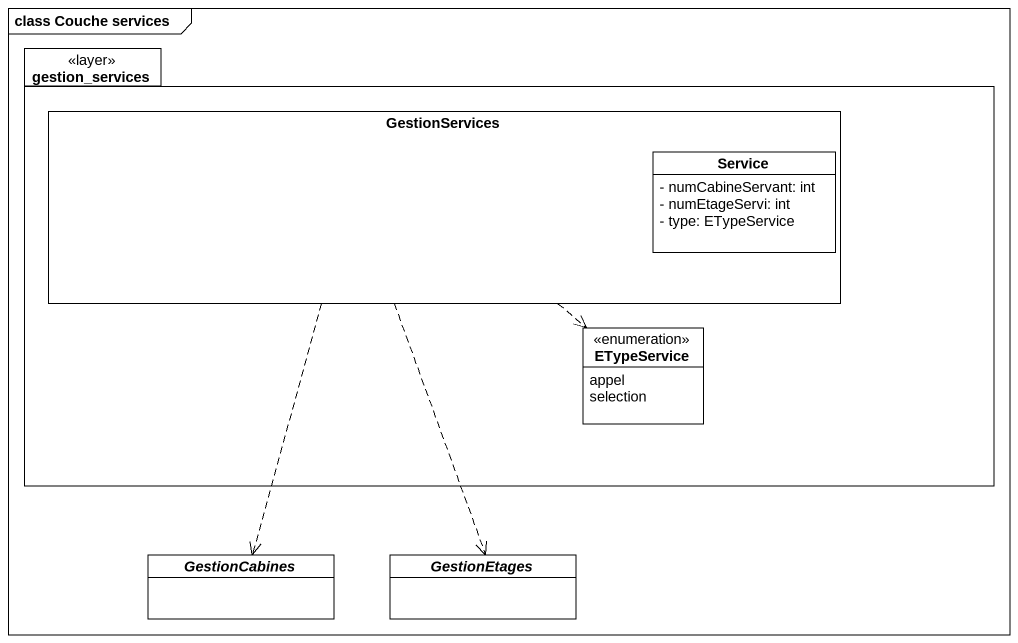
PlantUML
@startuml
mainframe class Couche services
hide circle
hide empty members
skinparam classAttributeIconSize 0
package gestion_services <<layer>> {
  rectangle GestionServices {
    class Service {
      - numCabineServant: int
      - numEtageServi: int
      - type: ETypeService
    }
  }
  enum ETypeService {
    appel
    selection
  }
}
abstract class GestionCabines
abstract class GestionEtages
GestionServices ..> ETypeService
GestionServices ..> GestionCabines
GestionServices ..> GestionEtages
@enduml
